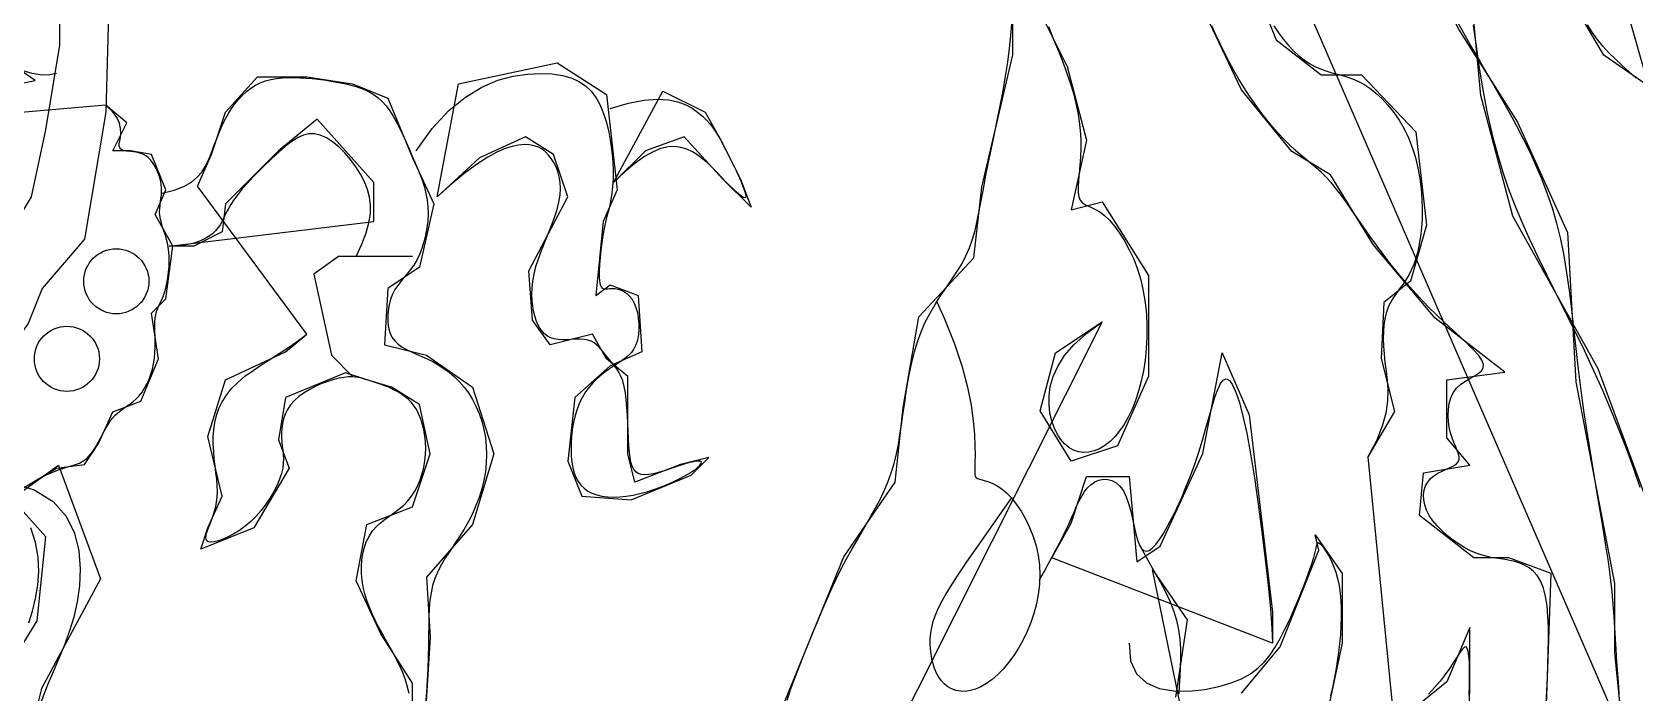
# Model space of a CAD drawing. Header units: metres. Extents: x -5582206 to 1721362, y -2047520 to 6750995.
# Drawn here: x 3916.4 to 4296.3, y 1895.8 to 2052.4 of the extents above; entities that cross this region are included whole.
import ezdxf

# ---------------------------------------------------------------- set-up
doc = ezdxf.new("R2010")
doc.units = ezdxf.units.M
doc.layers.add('3', color=3, linetype='Continuous')
doc.layers.add('7', color=7, linetype='Continuous')

msp = doc.modelspace()

# ---------------------------------------------------------------- linework, layer by layer
at = {"layer": '3'}
for points in [[(4049.96, 2447.09), (4313.99, 1838.35)], [(4333.31, 1921.19), (4187.94, 2431.28), (4206.09, 2410), (4222.67, 2388.71), (4227.4, 2371.36), (4233.71, 2316.97), (4237.66, 2284.64), (4244.76, 2267.3), (4256.6, 2243.64), (4272.38, 2227.09), (4279.49, 2216.05), (4288.17, 2198.71), (4296.85, 2186.09)], [(4301.88, 1933.89), (4287.57, 1972.59), (4267.36, 2008.77), (4259.78, 2037.37), (4257.25, 2064.3), (4249.67, 2086.17), (4237.88, 2103), (4230.78, 2121.93), (4223.8, 2136.88), (4213.83, 2148.83), (4207.85, 2162.78), (4196.88, 2180.71), (4185.91, 2202.63), (4172.94, 2231.52), (4167.96, 2260.41), (4152, 2302.25), (4140.03, 2323.18), (4118.09, 2351.07)], [(3985.26, 2344.09), (4013.8, 2323.89), (4035.21, 2317.95), (4061.38, 2276.36), (4089.93, 2216.95), (4105.39, 2175.37), (4124.42, 2139.72), (4148.21, 2120.71), (4168.43, 2107.64), (4193.41, 2077.93), (4204.11, 2068.42), (4211.25, 2050.6), (4221.95, 2042.28), (4231.47, 2042.28), (4244.38, 2028.76), (4246.91, 2006.66), (4243.11, 1993.4), (4236.79, 1988.35), (4236.16, 1975.09), (4239.32, 1962.46), (4233, 1951.72)], [(4123.08, 2332.14), (4130.06, 2311.22), (4153.99, 2268.38), (4161.97, 2231.52), (4178.93, 2187.69), (4199.87, 2150.83), (4218.82, 2121.93), (4233.77, 2094.04), (4254.74, 2052.68), (4268.5, 2031.07), (4280.3, 2004.88), (4282.27, 1969.52), (4291.45, 1921.71), (4291.45, 1905.34), (4294.4, 1876.45), (4287.11, 1847.79), (4281.19, 1831.87), (4268.9, 1820.04), (4257.97, 1813.22), (4256.3, 1812.29)], [(3867.04, 2035.1), (3877.07, 2051.79), (3886.26, 2074.34), (3893.78, 2086.03), (3911.33, 2089.37), (3924.71, 2084.36), (3934.74, 2062.65), (3933.9, 2033.43), (3928.89, 2003.37), (3918.86, 1991.68), (3915.51, 1983.33), (3911.33, 1977.48), (3911.33, 1980.82), (3907.99, 1995.02), (3911.33, 2005.04), (3916.35, 2013.39), (3919.69, 2029.25), (3923.04, 2049.29), (3923.04, 2065.99), (3914.68, 2076.01), (3896.29, 2076.01), (3890.44, 2065.15), (3878.74, 2048.45), (3870.38, 2038.44)], [(4092.06, 1887.04), (4100.45, 1907.55), (4108.85, 1928.05), (4120.98, 1945.76), (4122.85, 1963.47), (4126.58, 1984.91), (4139.64, 1998.89), (4141.51, 2015.66), (4148.9, 2046.99), (4148.9, 2068.08), (4148.9, 2083.66), (4152.57, 2082.75), (4154.41, 2058.91), (4161.75, 2044.24), (4166.34, 2026.82), (4162.67, 2010.32), (4170.01, 2012.15), (4181.02, 1994.73), (4181.02, 1970.9), (4173.68, 1954.39), (4162.67, 1950.73), (4155.33, 1962.64), (4159, 1976.4), (4170.01, 1983.73)], [(4304.44, 2036.17), (4288.94, 2046.9), (4280.59, 2061.2)], [(4274.63, 1874.63), (4275.55, 1899.38), (4276.47, 1924.14), (4266.38, 1927.81), (4258.12, 1927.81), (4245.27, 1937.89), (4246.18, 1947.98), (4257.2, 1949.81), (4251.69, 1956.23), (4251.69, 1969.98), (4265.46, 1971.81), (4248.94, 1984.65), (4234.25, 2002.07), (4224.16, 2018.57), (4214.98, 2024.07), (4203.05, 2038.74), (4194.79, 2056.16)], [(4253.54, 2055.98), (4255.65, 2052.19), (4257.67, 2048.66), (4259.59, 2045.34), (4261.43, 2042.2), (4263.2, 2039.17), (4264.91, 2036.21), (4266.56, 2033.27), (4268.18, 2030.31), (4269.76, 2027.28), (4271.29, 2024.18), (4272.76, 2020.98), (4274.16, 2017.69), (4275.46, 2014.29), (4276.66, 2010.77), (4277.73, 2007.13), (4278.67, 2003.35), (4279.45, 1999.43), (4280.12, 1995.36), (4280.7, 1991.14), (4281.23, 1986.75), (4281.74, 1982.19), (4282.26, 1977.46), (4282.83, 1972.54), (4283.47, 1967.44), (4284.22, 1962.16), (4285.05, 1956.77), (4285.92, 1951.36), (4286.82, 1946.01), (4287.7, 1940.81), (4288.53, 1935.84), (4289.28, 1931.19), (4289.92, 1926.95), (4290.42, 1923.17), (4290.81, 1919.79), (4291.1, 1916.74), (4291.32, 1913.92), (4291.49, 1911.24), (4291.63, 1908.63), (4291.77, 1906), (4291.94, 1903.25), (4292.14, 1900.33), (4292.37, 1897.24), (4292.58, 1894)], [(4095.36, 1894.13), (4096.33, 1896.99), (4097.34, 1899.73), (4098.37, 1902.38), (4099.41, 1904.98), (4100.45, 1907.55), (4101.51, 1910.11), (4102.56, 1912.67), (4103.64, 1915.21), (4104.73, 1917.74), (4105.85, 1920.25), (4107.01, 1922.73), (4108.22, 1925.18), (4109.47, 1927.59), (4110.78, 1929.95), (4112.12, 1932.28), (4113.46, 1934.58), (4114.78, 1936.85), (4116.05, 1939.1), (4117.24, 1941.33), (4118.32, 1943.55), (4119.27, 1945.76), (4120.07, 1947.98), (4120.73, 1950.2), (4121.28, 1952.44), (4121.74, 1954.69), (4122.13, 1956.98), (4122.48, 1959.31), (4122.82, 1961.67), (4123.16, 1964.09), (4123.52, 1966.56), (4123.93, 1969.07), (4124.4, 1971.6), (4124.95, 1974.11), (4125.57, 1976.6), (4126.31, 1979.03), (4127.15, 1981.4), (4128.13, 1983.66), (4129.25, 1985.82), (4130.47, 1987.88), (4131.76, 1989.87), (4133.07, 1991.8), (4134.37, 1993.69), (4135.61, 1995.57), (4136.76, 1997.45), (4137.77, 1999.35), (4138.62, 2001.3), (4139.33, 2003.32), (4139.93, 2005.42), (4140.45, 2007.64), (4140.93, 2009.99), (4141.4, 2012.5), (4141.89, 2015.19), (4142.43, 2018.09), (4143.05, 2021.2), (4143.72, 2024.49), (4144.44, 2027.91), (4145.17, 2031.42), (4145.88, 2034.95), (4146.55, 2038.48), (4147.15, 2041.94), (4147.67, 2045.28), (4148.08, 2048.48), (4148.38, 2051.53), (4148.6, 2054.43)], [(4157.36, 2053.76), (4158.14, 2051.71), (4158.94, 2049.71), (4159.74, 2047.74), (4160.53, 2045.77), (4161.29, 2043.78), (4162.02, 2041.76), (4162.68, 2039.7), (4163.29, 2037.61), (4163.82, 2035.49), (4164.26, 2033.37), (4164.61, 2031.23), (4164.84, 2029.1), (4164.96, 2026.97), (4164.96, 2024.87), (4164.87, 2022.81), (4164.73, 2020.83), (4164.56, 2018.97), (4164.42, 2017.26), (4164.34, 2015.74), (4164.36, 2014.43), (4164.51, 2013.38), (4164.82, 2012.59), (4165.29, 2012.02), (4165.9, 2011.58), (4166.65, 2011.22), (4167.5, 2010.84), (4168.46, 2010.39), (4169.51, 2009.78), (4170.62, 2008.94), (4171.79, 2007.82), (4172.99, 2006.43), (4174.19, 2004.78), (4175.37, 2002.91), (4176.48, 2000.84), (4177.51, 1998.59), (4178.42, 1996.19), (4179.19, 1993.66), (4179.79, 1991.04), (4180.23, 1988.34), (4180.51, 1985.6), (4180.64, 1982.83), (4180.63, 1980.08), (4180.48, 1977.35), (4180.2, 1974.69), (4179.8, 1972.12), (4179.29, 1969.66), (4178.66, 1967.32), (4177.94, 1965.12), (4177.12, 1963.06), (4176.22, 1961.17), (4175.24, 1959.44), (4174.19, 1957.89), (4173.07, 1956.53), (4171.9, 1955.37), (4170.68, 1954.42), (4169.44, 1953.68), (4168.18, 1953.15), (4166.92, 1952.85), (4165.67, 1952.77), (4164.46, 1952.93), (4163.28, 1953.32), (4162.17, 1953.96), (4161.13, 1954.82), (4160.18, 1955.91), (4159.34, 1957.19), (4158.64, 1958.67), (4158.08, 1960.32), (4157.68, 1962.13), (4157.47, 1964.1), (4157.47, 1966.2), (4157.75, 1968.42), (4158.4, 1970.76), (4159.5, 1973.2), (4161.12, 1975.73), (4163.36, 1978.33), (4166.3, 1981), (4170.01, 1983.73), (4108.85, 1861.88)], [(4275.3, 1893.19), (4275.43, 1896.29), (4275.55, 1899.38), (4275.66, 1902.47), (4275.75, 1905.52), (4275.8, 1908.48), (4275.78, 1911.32), (4275.68, 1914), (4275.47, 1916.47), (4275.13, 1918.69), (4274.63, 1920.62), (4273.98, 1922.24), (4273.18, 1923.56), (4272.25, 1924.62), (4271.23, 1925.46), (4270.14, 1926.1), (4269, 1926.58), (4267.84, 1926.93), (4266.68, 1927.19), (4265.55, 1927.4), (4264.43, 1927.57), (4263.31, 1927.75), (4262.19, 1927.94), (4261.04, 1928.18), (4259.86, 1928.51), (4258.64, 1928.93), (4257.35, 1929.49), (4256, 1930.19), (4254.62, 1931.04), (4253.23, 1932), (4251.88, 1933.06), (4250.6, 1934.2), (4249.44, 1935.4), (4248.41, 1936.63), (4247.56, 1937.89), (4246.92, 1939.15), (4246.49, 1940.39), (4246.26, 1941.6), (4246.22, 1942.76), (4246.37, 1943.86), (4246.7, 1944.87), (4247.2, 1945.79), (4247.87, 1946.6), (4248.68, 1947.29), (4249.6, 1947.87), (4250.58, 1948.37), (4251.56, 1948.82), (4252.48, 1949.24), (4253.31, 1949.65), (4253.98, 1950.09), (4254.44, 1950.57), (4254.67, 1951.13), (4254.67, 1951.76), (4254.51, 1952.47), (4254.21, 1953.27), (4253.83, 1954.16), (4253.41, 1955.15), (4252.99, 1956.25), (4252.61, 1957.45), (4252.31, 1958.76), (4252.11, 1960.15), (4252.04, 1961.58), (4252.09, 1963.01), (4252.3, 1964.4), (4252.67, 1965.72), (4253.23, 1966.93), (4253.99, 1967.99), (4254.94, 1968.88), (4256.02, 1969.63), (4257.15, 1970.28), (4258.23, 1970.88), (4259.18, 1971.47), (4259.92, 1972.1), (4260.36, 1972.81), (4260.41, 1973.65), (4260.01, 1974.65), (4259.2, 1975.81), (4258.05, 1977.11), (4256.6, 1978.56), (4254.94, 1980.12), (4253.12, 1981.79), (4251.2, 1983.56), (4249.24, 1985.41), (4247.31, 1987.34), (4245.41, 1989.32), (4243.55, 1991.36), (4241.73, 1993.43), (4239.96, 1995.54), (4238.25, 1997.66), (4236.6, 1999.79), (4235.02, 2001.91), (4233.5, 2004.02), (4232.06, 2006.1), (4230.66, 2008.12), (4229.32, 2010.07), (4228.02, 2011.93), (4226.76, 2013.67), (4225.52, 2015.28), (4224.31, 2016.74), (4223.11, 2018.03), (4221.92, 2019.2), (4220.73, 2020.27), (4219.53, 2021.28), (4218.32, 2022.28), (4217.08, 2023.31), (4215.82, 2024.4), (4214.52, 2025.6), (4213.18, 2026.93), (4211.81, 2028.39), (4210.43, 2029.97), (4209.04, 2031.65), (4207.65, 2033.43), (4206.28, 2035.29), (4204.95, 2037.22), (4203.66, 2039.2), (4202.43, 2041.22), (4201.25, 2043.29), (4200.12, 2045.38), (4199.04, 2047.49), (4198, 2049.61), (4196.99, 2051.75), (4196.03, 2053.88)], [(4210.75, 2053.89), (4211.84, 2052.19), (4212.98, 2050.63), (4214.17, 2049.21), (4215.4, 2047.94), (4216.65, 2046.81), (4217.92, 2045.82), (4219.2, 2044.97), (4220.48, 2044.26), (4221.76, 2043.67), (4223.01, 2043.21), (4224.26, 2042.83), (4225.5, 2042.5), (4226.76, 2042.18), (4228.03, 2041.81), (4229.33, 2041.35), (4230.66, 2040.78), (4232.03, 2040.03), (4233.46, 2039.08), (4234.91, 2037.93), (4236.36, 2036.59), (4237.78, 2035.06), (4239.14, 2033.37), (4240.43, 2031.51), (4241.61, 2029.49), (4242.65, 2027.33), (4243.53, 2025.05), (4244.26, 2022.66), (4244.85, 2020.2), (4245.29, 2017.72), (4245.61, 2015.23), (4245.8, 2012.79), (4245.88, 2010.41), (4245.85, 2008.14), (4245.73, 2005.99), (4245.51, 2003.99), (4245.2, 2002.12), (4244.83, 2000.39), (4244.38, 1998.79), (4243.87, 1997.32), (4243.3, 1995.98), (4242.69, 1994.77), (4242.04, 1993.68), (4241.37, 1992.69), (4240.69, 1991.77), (4240.02, 1990.87), (4239.37, 1989.98), (4238.77, 1989.06), (4238.22, 1988.07), (4237.74, 1986.98), (4237.35, 1985.77), (4237.05, 1984.44), (4236.83, 1982.99), (4236.71, 1981.43), (4236.67, 1979.76), (4236.71, 1977.98), (4236.84, 1976.11), (4237.06, 1974.14), (4237.34, 1972.08), (4237.6, 1969.88), (4237.74, 1967.52), (4237.65, 1964.94), (4237.24, 1962.12), (4236.4, 1959), (4235.02, 1955.55), (4233, 1951.72), (4244.35, 1836.12)], [(4297.52, 1944.51), (4296.02, 1948.93), (4294.38, 1953.47), (4292.6, 1958.09), (4290.7, 1962.77), (4288.7, 1967.48), (4286.58, 1972.17), (4284.39, 1976.83), (4282.13, 1981.44), (4279.86, 1985.99), (4277.6, 1990.47), (4275.4, 1994.87), (4273.28, 1999.19), (4271.29, 2003.4), (4269.46, 2007.51), (4267.82, 2011.5), (4266.36, 2015.38), (4265.07, 2019.17), (4263.93, 2022.88), (4262.93, 2026.51), (4262.06, 2030.08), (4261.29, 2033.61), (4260.62, 2037.09), (4260.02, 2040.55), (4259.49, 2043.97), (4258.99, 2047.36), (4258.51, 2050.69), (4258.04, 2053.98)], [(4296.57, 2041.46), (4294.93, 2042.96), (4293.28, 2044.45), (4291.67, 2045.96), (4290.13, 2047.5), (4288.69, 2049.09), (4287.37, 2050.72), (4286.17, 2052.4), (4285.08, 2054.1)], [(3867.04, 2030.92), (3917.19, 2040.94), (3906.32, 2048.45)], [(4007.46, 2024.24), (4007.46, 2024.24), (4011.28, 2029.58), (4015.2, 2033.8), (4019.15, 2037.02), (4023.06, 2039.37), (4026.86, 2040.98), (4030.49, 2041.97), (4033.89, 2042.47), (4036.99, 2042.61), (4039.74, 2042.49), (4042.15, 2042.14), (4044.24, 2041.55), (4046.06, 2040.73), (4047.62, 2039.67), (4048.96, 2038.38), (4050.09, 2036.86), (4051.06, 2035.1), (4051.88, 2033.11), (4052.56, 2030.95), (4053.11, 2028.67), (4053.53, 2026.33), (4053.84, 2023.99), (4054.04, 2021.71), (4054.13, 2019.55), (4054.12, 2017.56), (4054.03, 2015.79), (4053.86, 2014.21), (4053.62, 2012.76), (4053.34, 2011.4), (4053.03, 2010.08), (4052.69, 2008.75), (4052.36, 2007.37), (4052.03, 2005.87), (4051.73, 2004.24), (4051.47, 2002.5), (4051.24, 2000.73), (4051.06, 1998.98), (4050.93, 1997.31), (4050.86, 1995.77), (4050.85, 1994.43), (4050.92, 1993.35), (4051.06, 1992.55), (4051.28, 1992.03), (4051.57, 1991.72), (4051.93, 1991.57), (4052.35, 1991.54), (4052.84, 1991.58), (4053.38, 1991.64), (4053.98, 1991.68), (4054.63, 1991.63), (4055.32, 1991.5), (4056.02, 1991.27), (4056.72, 1990.93), (4057.4, 1990.46), (4058.04, 1989.86), (4058.63, 1989.11), (4059.14, 1988.2), (4059.56, 1987.13), (4059.89, 1985.93), (4060.12, 1984.64), (4060.24, 1983.31), (4060.24, 1981.97), (4060.14, 1980.66), (4059.91, 1979.43), (4059.56, 1978.32), (4059.08, 1977.35), (4058.48, 1976.5), (4057.78, 1975.76), (4057, 1975.1), (4056.14, 1974.48), (4055.23, 1973.87), (4054.27, 1973.26), (4053.29, 1972.61), (4052.29, 1971.9), (4051.3, 1971.11), (4050.32, 1970.25), (4049.37, 1969.3), (4048.47, 1968.27), (4047.63, 1967.13), (4046.86, 1965.89), (4046.18, 1964.54), (4045.61, 1963.08), (4045.13, 1961.52), (4044.76, 1959.91), (4044.48, 1958.26), (4044.29, 1956.6), (4044.18, 1954.97), (4044.17, 1953.38), (4044.23, 1951.87), (4044.38, 1950.47), (4044.61, 1949.16), (4044.93, 1947.97), (4045.35, 1946.88), (4045.87, 1945.91), (4046.51, 1945.04), (4047.26, 1944.3), (4048.13, 1943.66), (4049.14, 1943.15), (4050.26, 1942.75), (4051.49, 1942.46), (4052.82, 1942.29), (4054.23, 1942.23), (4055.71, 1942.27), (4057.26, 1942.43), (4058.86, 1942.69), (4060.49, 1943.05), (4062.14, 1943.5), (4063.78, 1944.03), (4065.39, 1944.6), (4066.94, 1945.22), (4068.4, 1945.86), (4069.76, 1946.51), (4070.98, 1947.14), (4072.05, 1947.75), (4072.96, 1948.33), (4073.71, 1948.87), (4074.31, 1949.35), (4074.73, 1949.78), (4075, 1950.14), (4075.09, 1950.42), (4075.02, 1950.62), (4074.78, 1950.73), (4074.38, 1950.76), (4073.84, 1950.71), (4073.17, 1950.59), (4072.39, 1950.4), (4071.49, 1950.15), (4070.51, 1949.85), (4069.45, 1949.51), (4068.32, 1949.13), (4067.16, 1948.73), (4065.98, 1948.35), (4064.82, 1948.01), (4063.69, 1947.74), (4062.63, 1947.55), (4061.66, 1947.48), (4060.81, 1947.56), (4060.1, 1947.8), (4059.51, 1948.21), (4059.04, 1948.8), (4058.67, 1949.56), (4058.38, 1950.5), (4058.17, 1951.61), (4058, 1952.9), (4057.88, 1954.38), (4057.79, 1956.03), (4057.71, 1957.81), (4057.63, 1959.67), (4057.54, 1961.56), (4057.42, 1963.44), (4057.26, 1965.24), (4057.05, 1966.92), (4056.77, 1968.44), (4056.42, 1969.74), (4056, 1970.85), (4055.54, 1971.8), (4055.03, 1972.63), (4054.5, 1973.35), (4053.95, 1974.01), (4053.4, 1974.64), (4052.87, 1975.25), (4052.36, 1975.89), (4051.86, 1976.53), (4051.35, 1977.16), (4050.81, 1977.76), (4050.24, 1978.3), (4049.62, 1978.78), (4048.92, 1979.16), (4048.13, 1979.43), (4047.25, 1979.58), (4046.29, 1979.63), (4045.27, 1979.62), (4044.22, 1979.57), (4043.16, 1979.52), (4042.12, 1979.51), (4041.12, 1979.56), (4040.19, 1979.71), (4039.35, 1979.98), (4038.59, 1980.38), (4037.92, 1980.9), (4037.32, 1981.53), (4036.79, 1982.28), (4036.33, 1983.13), (4035.94, 1984.09), (4035.6, 1985.13), (4035.31, 1986.28), (4035.09, 1987.51), (4034.95, 1988.83), (4034.9, 1990.25), (4034.95, 1991.76), (4035.13, 1993.35), (4035.43, 1995.04), (4035.87, 1996.82), (4036.47, 1998.69), (4037.17, 2000.63), (4037.95, 2002.6), (4038.75, 2004.58), (4039.53, 2006.56), (4040.24, 2008.49), (4040.85, 2010.36), (4041.31, 2012.13), (4041.58, 2013.8), (4041.67, 2015.35), (4041.6, 2016.79), (4041.39, 2018.12), (4041.06, 2019.34), (4040.62, 2020.47), (4040.09, 2021.5), (4039.5, 2022.43), (4038.84, 2023.27), (4038.12, 2024.01), (4037.33, 2024.63), (4036.44, 2025.13), (4035.45, 2025.49), (4034.35, 2025.7), (4033.13, 2025.75), (4031.76, 2025.63), (4030.25, 2025.32), (4028.54, 2024.78), (4026.62, 2023.93), (4024.44, 2022.74), (4021.97, 2021.15), (4019.18, 2019.1), (4016.02, 2016.53), (4012.47, 2013.39), (4017.49, 2040.11), (4040.89, 2045.12), (4052.59, 2037.6), (4055.1, 2015.06), (4051.76, 2007.54), (4050.08, 1990.01), (4053.43, 1992.51), (4060.11, 1990.01), (4060.95, 1976.65), (4053.43, 1973.31), (4045.07, 1965.79), (4043.4, 1950.76), (4046.74, 1942.41), (4058.44, 1941.58), (4072.65, 1947.42), (4076.83, 1951.6), (4070.14, 1949.93), (4059.28, 1945.75), (4057.61, 1952.43), (4057.61, 1970.8), (4052.59, 1974.98), (4049.25, 1980.82), (4039.22, 1978.32), (4035.04, 1984.16), (4034.2, 1995.85), (4043.4, 2013.39), (4040.05, 2023.41), (4033.37, 2027.58), (4022.5, 2022.57), (4012.47, 2013.39)], [(3922.2, 2042.61), (3922.2, 2042.61), (3920.3, 2042.22), (3918.39, 2042.25), (3916.47, 2042.6), (3914.58, 2043.18)], [(3947.28, 2014.22), (3947.28, 2014.22), (3950.11, 2014.94), (3952.39, 2015.83), (3954.2, 2016.86), (3955.6, 2018), (3956.68, 2019.24), (3957.5, 2020.53), (3958.15, 2021.86), (3958.7, 2023.2), (3959.21, 2024.52), (3959.71, 2025.82), (3960.2, 2027.1), (3960.7, 2028.35), (3961.22, 2029.59), (3961.77, 2030.8), (3962.37, 2031.99), (3963.02, 2033.15), (3963.73, 2034.28), (3964.51, 2035.37), (3965.35, 2036.42), (3966.26, 2037.39), (3967.23, 2038.29), (3968.27, 2039.1), (3969.37, 2039.8), (3970.54, 2040.38), (3971.77, 2040.84), (3973.06, 2041.18), (3974.39, 2041.42), (3975.76, 2041.57), (3977.16, 2041.63), (3978.57, 2041.64), (3979.99, 2041.59), (3981.41, 2041.5), (3982.81, 2041.38), (3984.2, 2041.24), (3985.56, 2041.07), (3986.91, 2040.87), (3988.23, 2040.65), (3989.52, 2040.4), (3990.77, 2040.13), (3991.99, 2039.83), (3993.17, 2039.5), (3994.32, 2039.12), (3995.42, 2038.69), (3996.49, 2038.17), (3997.51, 2037.56), (3998.5, 2036.83), (3999.44, 2035.97), (4000.35, 2034.96), (4001.22, 2033.78), (4002.05, 2032.46), (4002.85, 2031.03), (4003.63, 2029.51), (4004.37, 2027.93), (4005.09, 2026.33), (4005.79, 2024.71), (4006.48, 2023.13), (4007.15, 2021.58), (4007.79, 2020.08), (4008.39, 2018.6), (4008.94, 2017.13), (4009.41, 2015.65), (4009.79, 2014.14), (4010.07, 2012.61), (4010.24, 2011.02), (4010.28, 2009.37), (4010.2, 2007.69), (4010, 2006), (4009.7, 2004.32), (4009.3, 2002.69), (4008.81, 2001.14), (4008.24, 1999.68), (4007.6, 1998.36), (4006.89, 1997.18), (4006.13, 1996.12), (4005.36, 1995.14), (4004.58, 1994.22), (4003.83, 1993.3), (4003.11, 1992.37), (4002.45, 1991.37), (4001.88, 1990.28), (4001.41, 1989.08), (4001.06, 1987.78), (4000.82, 1986.42), (4000.72, 1985.05), (4000.75, 1983.69), (4000.92, 1982.4), (4001.25, 1981.2), (4001.74, 1980.13), (4002.4, 1979.21), (4003.21, 1978.44), (4004.14, 1977.77), (4005.19, 1977.19), (4006.33, 1976.64), (4007.54, 1976.11), (4008.81, 1975.57), (4010.1, 1974.98), (4011.41, 1974.31), (4012.72, 1973.56), (4014.02, 1972.72), (4015.29, 1971.78), (4016.52, 1970.73), (4017.7, 1969.57), (4018.82, 1968.3), (4019.85, 1966.9), (4020.8, 1965.38), (4021.65, 1963.74), (4022.38, 1962), (4023.01, 1960.17), (4023.5, 1958.27), (4023.87, 1956.32), (4024.1, 1954.32), (4024.17, 1952.29), (4024.1, 1950.25), (4023.87, 1948.21), (4023.5, 1946.17), (4023.01, 1944.15), (4022.38, 1942.16), (4021.65, 1940.2), (4020.8, 1938.28), (4019.85, 1936.43), (4018.82, 1934.63), (4017.73, 1932.89), (4016.62, 1931.19), (4015.52, 1929.52), (4014.46, 1927.87), (4013.49, 1926.23), (4012.63, 1924.59), (4011.91, 1922.93), (4011.37, 1921.24), (4010.99, 1919.51), (4010.73, 1917.71), (4010.57, 1915.81), (4010.49, 1913.81), (4010.44, 1911.68), (4010.42, 1909.39), (4010.38, 1906.92), (4010.31, 1904.28), (4010.2, 1901.52), (4010.06, 1898.72), (4009.89, 1895.95), (4009.7, 1893.29)], [(4005.78, 1895.71), (4005.37, 1897.46), (4004.84, 1899.15), (4004.21, 1900.79), (4003.51, 1902.38), (4002.74, 1903.93), (4001.92, 1905.46), (4001.08, 1906.97), (4000.22, 1908.48), (3999.38, 1909.99), (3998.56, 1911.51), (3997.77, 1913.04), (3997.05, 1914.58), (3996.38, 1916.14), (3995.8, 1917.72), (3995.3, 1919.3), (3994.91, 1920.9), (3994.64, 1922.51), (3994.5, 1924.13), (3994.48, 1925.75), (3994.6, 1927.33), (3994.85, 1928.88), (3995.23, 1930.36), (3995.74, 1931.75), (3996.38, 1933.04), (3997.15, 1934.2), (3998.04, 1935.23), (3999.04, 1936.15), (4000.11, 1937), (4001.22, 1937.8), (4002.35, 1938.6), (4003.46, 1939.43), (4004.52, 1940.31), (4005.51, 1941.3), (4006.39, 1942.4), (4007.18, 1943.62), (4007.86, 1944.94), (4008.43, 1946.33), (4008.9, 1947.77), (4009.27, 1949.26), (4009.53, 1950.78), (4009.68, 1952.29), (4009.74, 1953.8), (4009.69, 1955.28), (4009.55, 1956.71), (4009.32, 1958.1), (4009, 1959.42), (4008.61, 1960.67), (4008.14, 1961.82), (4007.6, 1962.87), (4006.99, 1963.8), (4006.33, 1964.63), (4005.62, 1965.36), (4004.88, 1966), (4004.11, 1966.56), (4003.32, 1967.06), (4002.53, 1967.49), (4001.74, 1967.88), (4000.97, 1968.23), (4000.2, 1968.54), (3999.45, 1968.82), (3998.71, 1969.08), (3997.99, 1969.32), (3997.28, 1969.54), (3996.58, 1969.76), (3995.89, 1969.97), (3995.22, 1970.17), (3994.54, 1970.36), (3993.83, 1970.53), (3993.07, 1970.64), (3992.25, 1970.7), (3991.35, 1970.69), (3990.34, 1970.59), (3989.21, 1970.38), (3987.94, 1970.06), (3986.57, 1969.64), (3985.15, 1969.1), (3983.7, 1968.47), (3982.29, 1967.75), (3980.94, 1966.94), (3979.7, 1966.05), (3978.62, 1965.1), (3977.72, 1964.07), (3977, 1963), (3976.45, 1961.89), (3976.04, 1960.76), (3975.77, 1959.63), (3975.6, 1958.5), (3975.54, 1957.4), (3975.55, 1956.33), (3975.63, 1955.31), (3975.75, 1954.32), (3975.87, 1953.34), (3975.97, 1952.34), (3976.02, 1951.32), (3975.99, 1950.24), (3975.84, 1949.09), (3975.55, 1947.84), (3975.11, 1946.48), (3974.5, 1945.04), (3973.75, 1943.54), (3972.87, 1942.03), (3971.88, 1940.53), (3970.77, 1939.07), (3969.58, 1937.69), (3968.31, 1936.43), (3966.98, 1935.3), (3965.62, 1934.32), (3964.26, 1933.48), (3962.95, 1932.79), (3961.71, 1932.25), (3960.59, 1931.87), (3959.62, 1931.63), (3958.84, 1931.56), (3958.27, 1931.63), (3957.89, 1931.85), (3957.69, 1932.19), (3957.64, 1932.65), (3957.71, 1933.21), (3957.88, 1933.85), (3958.12, 1934.55), (3958.42, 1935.31), (3958.74, 1936.12), (3959.08, 1936.97), (3959.4, 1937.88), (3959.71, 1938.85), (3959.97, 1939.89), (3960.18, 1941.01), (3960.32, 1942.22), (3960.37, 1943.52), (3960.32, 1944.93), (3960.2, 1946.43), (3960.03, 1948), (3959.83, 1949.63), (3959.64, 1951.31), (3959.49, 1953.02), (3959.4, 1954.74), (3959.4, 1956.47), (3959.51, 1958.18), (3959.76, 1959.88), (3960.17, 1961.55), (3960.74, 1963.2), (3961.52, 1964.81), (3962.5, 1966.39), (3963.71, 1967.92), (3965.18, 1969.41), (3966.89, 1970.85), (3968.82, 1972.25), (3970.9, 1973.63), (3973.07, 1975.01), (3975.28, 1976.4), (3977.47, 1977.82), (3979.58, 1979.29), (3981.55, 1980.82), (3955.63, 2015.89), (3958.98, 2023.41), (3962.32, 2033.43), (3969.84, 2041.78), (3981.55, 2041.78), (3992.41, 2040.11), (4000.77, 2036.77), (4006.62, 2022.57), (4011.64, 2011.72), (4008.29, 1996.69), (4000.77, 1991.68), (3999.93, 1978.32), (4009.96, 1975.81), (4020.83, 1968.3), (4025.84, 1952.43), (4020.83, 1935.73), (4009.96, 1923.21), (4010.8, 1909.01), (4009.13, 1882.29)], [(4053.43, 2034.26), (4053.43, 2034.26), (4057.79, 2035.53), (4061.51, 2036.24), (4064.66, 2036.49), (4067.31, 2036.35), (4069.51, 2035.89), (4071.35, 2035.2), (4072.89, 2034.35), (4074.18, 2033.43), (4075.3, 2032.49), (4076.28, 2031.54), (4077.12, 2030.6), (4077.86, 2029.65), (4078.51, 2028.69), (4079.1, 2027.73), (4079.65, 2026.76), (4080.17, 2025.77), (4080.7, 2024.77), (4081.21, 2023.77), (4081.73, 2022.76), (4082.23, 2021.75), (4082.72, 2020.75), (4083.19, 2019.76), (4083.64, 2018.79), (4084.07, 2017.84), (4084.48, 2016.92), (4084.84, 2016.04), (4085.14, 2015.24), (4085.38, 2014.53), (4085.53, 2013.94), (4085.58, 2013.49), (4085.52, 2013.21), (4085.33, 2013.11), (4085, 2013.21), (4084.54, 2013.5), (4083.96, 2013.96), (4083.27, 2014.57), (4082.5, 2015.31), (4081.64, 2016.16), (4080.73, 2017.1), (4079.76, 2018.12), (4078.74, 2019.18), (4077.69, 2020.26), (4076.58, 2021.32), (4075.43, 2022.33), (4074.22, 2023.24), (4072.95, 2024.03), (4071.61, 2024.65), (4070.21, 2025.08), (4068.74, 2025.26), (4067.16, 2025.18), (4065.47, 2024.78), (4063.62, 2024.03), (4061.61, 2022.89), (4059.39, 2021.32), (4056.95, 2019.28), (4054.26, 2016.73), (4065.96, 2038.44), (4075.99, 2033.43), (4080.17, 2025.91), (4084.35, 2017.56), (4086.86, 2010.88), (4080.17, 2017.56), (4070.98, 2027.58), (4061.79, 2024.24), (4054.26, 2016.73)], [(3916.34, 1945.44), (3917.2, 1945.99), (3918.11, 1946.53), (3919.05, 1947.06), (3920.01, 1947.55), (3920.97, 1948), (3921.92, 1948.4), (3922.85, 1948.73), (3923.75, 1949.02), (3924.61, 1949.27), (3925.44, 1949.51), (3926.23, 1949.75), (3926.98, 1950), (3927.68, 1950.29), (3928.33, 1950.62), (3928.93, 1951.02), (3929.49, 1951.48), (3930.01, 1952), (3930.49, 1952.57), (3930.95, 1953.2), (3931.39, 1953.87), (3931.81, 1954.59), (3932.23, 1955.35), (3932.65, 1956.15), (3933.08, 1956.98), (3933.51, 1957.81), (3933.97, 1958.64), (3934.46, 1959.45), (3934.97, 1960.23), (3935.53, 1960.95), (3936.13, 1961.62), (3936.78, 1962.21), (3937.47, 1962.74), (3938.2, 1963.25), (3938.93, 1963.76), (3939.68, 1964.28), (3940.42, 1964.85), (3941.15, 1965.48), (3941.84, 1966.21), (3942.5, 1967.05), (3943.11, 1967.99), (3943.67, 1969.03), (3944.18, 1970.14), (3944.61, 1971.32), (3944.98, 1972.55), (3945.26, 1973.82), (3945.46, 1975.12), (3945.58, 1976.42), (3945.62, 1977.73), (3945.62, 1979.01), (3945.59, 1980.26), (3945.55, 1981.46), (3945.52, 1982.59), (3945.54, 1983.64), (3945.6, 1984.58), (3945.75, 1985.41), (3945.95, 1986.16), (3946.21, 1986.86), (3946.51, 1987.54), (3946.83, 1988.23), (3947.17, 1988.96), (3947.51, 1989.78), (3947.83, 1990.7), (3948.13, 1991.76), (3948.4, 1992.93), (3948.62, 1994.2), (3948.79, 1995.52), (3948.9, 1996.88), (3948.95, 1998.24), (3948.92, 1999.57), (3948.81, 2000.86), (3948.61, 2002.08), (3948.34, 2003.22), (3948.04, 2004.3), (3947.71, 2005.31), (3947.39, 2006.28), (3947.1, 2007.2), (3946.87, 2008.08), (3946.72, 2008.93), (3946.66, 2009.76), (3946.69, 2010.56), (3946.77, 2011.36), (3946.88, 2012.15), (3946.99, 2012.95), (3947.09, 2013.77), (3947.15, 2014.6), (3947.14, 2015.47), (3947.04, 2016.38), (3946.86, 2017.3), (3946.61, 2018.22), (3946.28, 2019.13), (3945.9, 2019.99), (3945.47, 2020.8), (3945, 2021.52), (3944.49, 2022.15), (3943.96, 2022.67), (3943.4, 2023.08), (3942.83, 2023.41), (3942.24, 2023.65), (3941.65, 2023.83), (3941.06, 2023.95), (3940.47, 2024.04), (3939.89, 2024.1), (3939.33, 2024.15), (3938.79, 2024.21), (3938.3, 2024.29), (3937.87, 2024.43), (3937.52, 2024.64), (3937.27, 2024.94), (3937.12, 2025.36), (3937.11, 2025.91), (3937.21, 2026.61), (3937.37, 2027.46), (3937.48, 2028.45), (3937.44, 2029.56), (3937.16, 2030.79), (3936.54, 2032.13), (3935.49, 2033.57), (3933.9, 2035.1), (3866.2, 2029.25)], [(3913.84, 1944.08), (3922.2, 1949.09), (3928.89, 1949.93), (3932.23, 1954.94), (3935.57, 1962.45), (3942.26, 1964.96), (3946.44, 1974.98), (3944.77, 1985.83), (3948.11, 1989.17), (3949.78, 2001.7), (3945.6, 2009.21), (3948.11, 2015.06), (3944.77, 2023.41), (3939.75, 2024.24), (3935.57, 2024.24), (3938.92, 2030.92), (3933.9, 2035.1)], [(3993.25, 1999.19), (3993.25, 1999.19), (3994.62, 2002.15), (3995.63, 2004.81), (3996.29, 2007.21), (3996.62, 2009.39), (3996.66, 2011.41), (3996.42, 2013.31), (3995.92, 2015.14), (3995.2, 2016.93), (3994.26, 2018.74), (3993.15, 2020.51), (3991.9, 2022.21), (3990.55, 2023.8), (3989.12, 2025.21), (3987.65, 2026.42), (3986.19, 2027.36), (3984.75, 2028), (3983.37, 2028.3), (3982.04, 2028.28), (3980.75, 2027.98), (3979.47, 2027.42), (3978.21, 2026.66), (3976.93, 2025.71), (3975.64, 2024.61), (3974.3, 2023.41), (3972.92, 2022.12), (3971.52, 2020.77), (3970.12, 2019.39), (3968.76, 2018), (3967.47, 2016.61), (3966.27, 2015.24), (3965.19, 2013.93), (3964.27, 2012.69), (3963.52, 2011.53), (3962.91, 2010.46), (3962.4, 2009.46), (3961.96, 2008.53), (3961.53, 2007.66), (3961.08, 2006.84), (3960.57, 2006.06), (3959.95, 2005.31), (3959.2, 2004.6), (3958.29, 2003.93), (3957.22, 2003.31), (3955.97, 2002.77), (3954.52, 2002.33), (3952.88, 2001.99), (3951.03, 2001.77), (3948.95, 2001.7), (3997.43, 2007.54), (3997.43, 2016.73), (3984.05, 2031.76), (3974.86, 2024.24), (3962.32, 2011.72), (3961.49, 2005.04), (3954.8, 2001.7), (3948.95, 2001.7)], [(4006.62, 1999.19), (3989.07, 1999.19), (3983.22, 1995.02), (3987.4, 1975.81), (3992.41, 1970.8)], [(4130.85, 1988.46), (4132.7, 1984.49), (4135.08, 1978.5), (4136.87, 1973.1), (4138.14, 1968.26), (4138.99, 1963.98), (4139.5, 1960.25), (4139.77, 1957.06), (4139.88, 1954.39), (4139.91, 1952.23), (4139.89, 1950.53), (4139.86, 1949.23), (4139.84, 1948.26), (4139.87, 1947.58), (4139.97, 1947.11), (4140.16, 1946.8), (4140.49, 1946.6), (4140.97, 1946.44), (4141.59, 1946.29), (4142.33, 1946.1), (4143.19, 1945.84), (4144.13, 1945.46), (4145.16, 1944.92), (4146.24, 1944.2), (4147.37, 1943.24), (4148.53, 1942.02), (4149.69, 1940.56), (4150.81, 1938.88), (4151.87, 1937.03), (4152.83, 1935.03), (4153.68, 1932.9), (4154.37, 1930.69), (4154.87, 1928.42), (4155.17, 1926.11), (4155.26, 1923.79), (4155.16, 1921.48), (4154.89, 1919.17), (4154.45, 1916.9), (4153.86, 1914.66), (4153.13, 1912.49), (4152.27, 1910.39), (4151.3, 1908.37), (4150.23, 1906.45), (4149.07, 1904.66), (4147.85, 1902.99), (4146.58, 1901.48), (4145.28, 1900.14), (4143.96, 1898.97), (4142.63, 1898.01), (4141.32, 1897.26), (4140.04, 1896.71), (4138.79, 1896.36), (4137.58, 1896.19), (4136.44, 1896.21), (4135.36, 1896.4), (4134.36, 1896.75), (4133.46, 1897.25), (4132.64, 1897.89), (4131.93, 1898.66), (4131.31, 1899.54), (4130.78, 1900.51), (4130.33, 1901.57), (4129.97, 1902.68), (4129.69, 1903.84), (4129.48, 1905.04), (4129.34, 1906.25), (4129.29, 1907.48), (4129.32, 1908.74), (4129.45, 1910.02), (4129.68, 1911.35), (4130.03, 1912.71), (4130.49, 1914.12), (4131.08, 1915.58), (4131.83, 1917.12), (4132.8, 1918.87), (4134.09, 1920.98), (4135.79, 1923.58), (4138, 1926.84), (4140.8, 1930.89), (4144.29, 1935.89), (4148.56, 1941.98)], [(4006.62, 1882.29), (4006.62, 1898.16), (3999.1, 1909.85), (3993.25, 1922.37), (3995.75, 1935.73), (4006.62, 1939.91), (4010.8, 1952.43), (4008.29, 1964.12), (4001.61, 1968.3), (3995.75, 1969.97), (3990.74, 1971.64), (3976.53, 1965.79), (3974.86, 1955.77), (3977.37, 1949.09), (3969.01, 1934.9), (3956.47, 1929.89), (3958.14, 1934.9), (3961.49, 1942.41), (3958.14, 1956.61), (3962.32, 1969.97), (3976.53, 1976.65), (3981.55, 1980.82)], [(4155.21, 1922.64), (4155.21, 1922.64), (4156.26, 1924.53), (4157.26, 1926.33), (4158.2, 1928.06), (4159.09, 1929.71), (4159.93, 1931.31), (4160.71, 1932.85), (4161.45, 1934.35), (4162.13, 1935.83), (4162.77, 1937.28), (4163.38, 1938.68), (4163.97, 1940.03), (4164.57, 1941.3), (4165.2, 1942.47), (4165.87, 1943.53), (4166.6, 1944.45), (4167.41, 1945.23), (4168.32, 1945.82), (4169.29, 1946.23), (4170.32, 1946.43), (4171.35, 1946.41), (4172.37, 1946.14), (4173.35, 1945.61), (4174.25, 1944.8), (4175.06, 1943.7), (4175.74, 1942.29), (4176.32, 1940.66), (4176.82, 1938.88), (4177.26, 1937.05), (4177.66, 1935.25), (4178.05, 1933.55), (4178.45, 1932.07), (4178.88, 1930.86), (4179.37, 1930.01), (4179.92, 1929.53), (4180.53, 1929.4), (4181.2, 1929.6), (4181.93, 1930.14), (4182.73, 1930.99), (4183.6, 1932.15), (4184.54, 1933.61), (4185.55, 1935.35), (4186.61, 1937.35), (4187.7, 1939.57), (4188.81, 1941.98), (4189.9, 1944.54), (4190.97, 1947.24), (4192, 1950.02), (4192.96, 1952.87), (4193.83, 1955.73), (4194.64, 1958.55), (4195.39, 1961.23), (4196.09, 1963.71), (4196.77, 1965.91), (4197.43, 1967.73), (4198.09, 1969.12), (4198.77, 1969.98), (4199.47, 1970.25), (4200.2, 1969.88), (4200.96, 1968.84), (4201.75, 1967.1), (4202.57, 1964.63), (4203.41, 1961.39), (4204.29, 1957.36), (4205.19, 1952.48), (4206.12, 1946.8), (4207.04, 1940.54), (4207.91, 1934.02), (4208.71, 1927.51), (4209.39, 1921.32), (4209.92, 1915.75), (4210.27, 1911.09), (4210.39, 1907.64), (4158.08, 1927.81), (4162.67, 1936.06), (4166.34, 1947.06), (4176.44, 1947.06), (4178.27, 1926.89), (4183.78, 1930.56), (4193.87, 1952.56), (4198.46, 1976.4), (4204.89, 1961.73), (4210.39, 1914.97), (4210.39, 1907.64)], [(3911.69, 1941.81), (3922.68, 1949.79), (3932.67, 1922.84), (3918.68, 1896.88), (3913.68, 1876.92)], [(3910.81, 1945.83), (3916.95, 1943.97), (3921.45, 1941.17), (3924.55, 1937.67), (3926.5, 1933.69), (3927.51, 1929.47), (3927.84, 1925.25), (3927.69, 1921.21), (3927.16, 1917.38), (3926.33, 1913.75), (3925.26, 1910.29), (3924.04, 1906.99), (3922.74, 1903.83), (3921.42, 1900.8), (3920.18, 1897.88), (3919.07, 1895.06), (3918.11, 1892.35), (3917.33, 1889.77), (3916.75, 1887.34), (3916.37, 1885.07)], [(3907.69, 1896.88), (3917.68, 1912.86), (3919.68, 1932.82), (3911.69, 1941.81)], [(3915.65, 1912.42), (3916.52, 1915.18), (3917.26, 1918.16), (3917.8, 1921.31), (3918.05, 1924.6), (3917.91, 1928), (3917.3, 1931.45), (3916.12, 1934.93)], [(4176.44, 1907.64), (4176.44, 1907.64), (4176.74, 1903.42), (4178.19, 1900.32), (4180.54, 1898.19), (4183.57, 1896.89), (4187.03, 1896.29), (4190.7, 1896.26), (4194.33, 1896.65), (4197.7, 1897.32), (4200.61, 1898.17), (4203.09, 1899.18), (4205.19, 1900.34), (4206.97, 1901.67), (4208.5, 1903.16), (4209.85, 1904.83), (4211.07, 1906.68), (4212.23, 1908.71), (4213.37, 1910.91), (4214.5, 1913.24), (4215.58, 1915.63), (4216.61, 1918.03), (4217.55, 1920.37), (4218.4, 1922.59), (4219.13, 1924.63), (4219.72, 1926.43), (4220.17, 1927.94), (4220.49, 1929.17), (4220.72, 1930.12), (4220.89, 1930.8), (4221.04, 1931.24), (4221.21, 1931.44), (4221.42, 1931.41), (4221.71, 1931.17), (4222.11, 1930.73), (4222.59, 1930.09), (4223.14, 1929.28), (4223.72, 1928.3), (4224.31, 1927.17), (4224.87, 1925.88), (4225.39, 1924.46), (4225.84, 1922.92), (4226.19, 1921.26), (4226.45, 1919.49), (4226.62, 1917.64), (4226.7, 1915.72), (4226.71, 1913.72), (4226.64, 1911.68), (4226.5, 1909.59), (4226.3, 1907.48), (4226.04, 1905.36), (4225.74, 1903.24), (4225.39, 1901.14), (4225, 1899.08), (4224.59, 1897.08), (4224.15, 1895.15)], [(4179.35, 1930.03), (4179.35, 1930.03), (4180.39, 1928.12), (4181.52, 1926.13), (4182.7, 1924.06), (4183.88, 1921.94), (4185.02, 1919.77), (4186.06, 1917.56), (4186.97, 1915.32), (4187.68, 1913.06), (4188.17, 1910.79), (4188.46, 1908.53), (4188.59, 1906.28), (4188.61, 1904.05), (4188.54, 1901.86), (4188.42, 1899.71), (4188.3, 1897.6), (4188.21, 1895.56)], [(4203.05, 1895.72), (4212.23, 1906.72), (4221.41, 1929.64), (4220.49, 1933.31), (4226.91, 1924.14), (4226.91, 1907.64), (4223.24, 1890.22)], [(4193.14, 1870.78), (4181.94, 1925.06), (4190.2, 1913.14), (4187.45, 1894.8)], [(4256.28, 1873.71), (4257.2, 1896.63), (4257.2, 1911.3), (4251.69, 1898.47), (4237.01, 1886.55)], [(4257.04, 1895.26), (4257.09, 1897.54), (4257.12, 1899.65), (4257.11, 1901.56), (4257.06, 1903.22), (4256.97, 1904.61), (4256.81, 1905.68), (4256.58, 1906.4), (4256.28, 1906.72), (4255.89, 1906.63), (4255.41, 1906.16), (4254.83, 1905.38), (4254.14, 1904.33), (4253.33, 1903.08), (4252.41, 1901.67), (4251.35, 1900.17), (4250.16, 1898.62), (4248.83, 1897.08), (4247.4, 1895.55)]]:
    msp.add_lwpolyline(points, dxfattribs=at)
for centre in [(3936.41, 1993.35), (3924.71, 1974.98)]:
    msp.add_circle(centre, 7.71, dxfattribs=at)
for centre, radius, start, end in [((-1930422.04, 3099211.39), 3651783.58, 301.98, 301.98), ((398519.78, -985039.58), 1062480.8, 111.78, 111.78)]:
    msp.add_arc(centre, radius, start, end, dxfattribs=at)
at = {"layer": '7'}
for radius in [640, 600]:
    msp.add_circle((3904.88, 1987.44), radius, dxfattribs=at)

doc.saveas('drawing.dxf')
